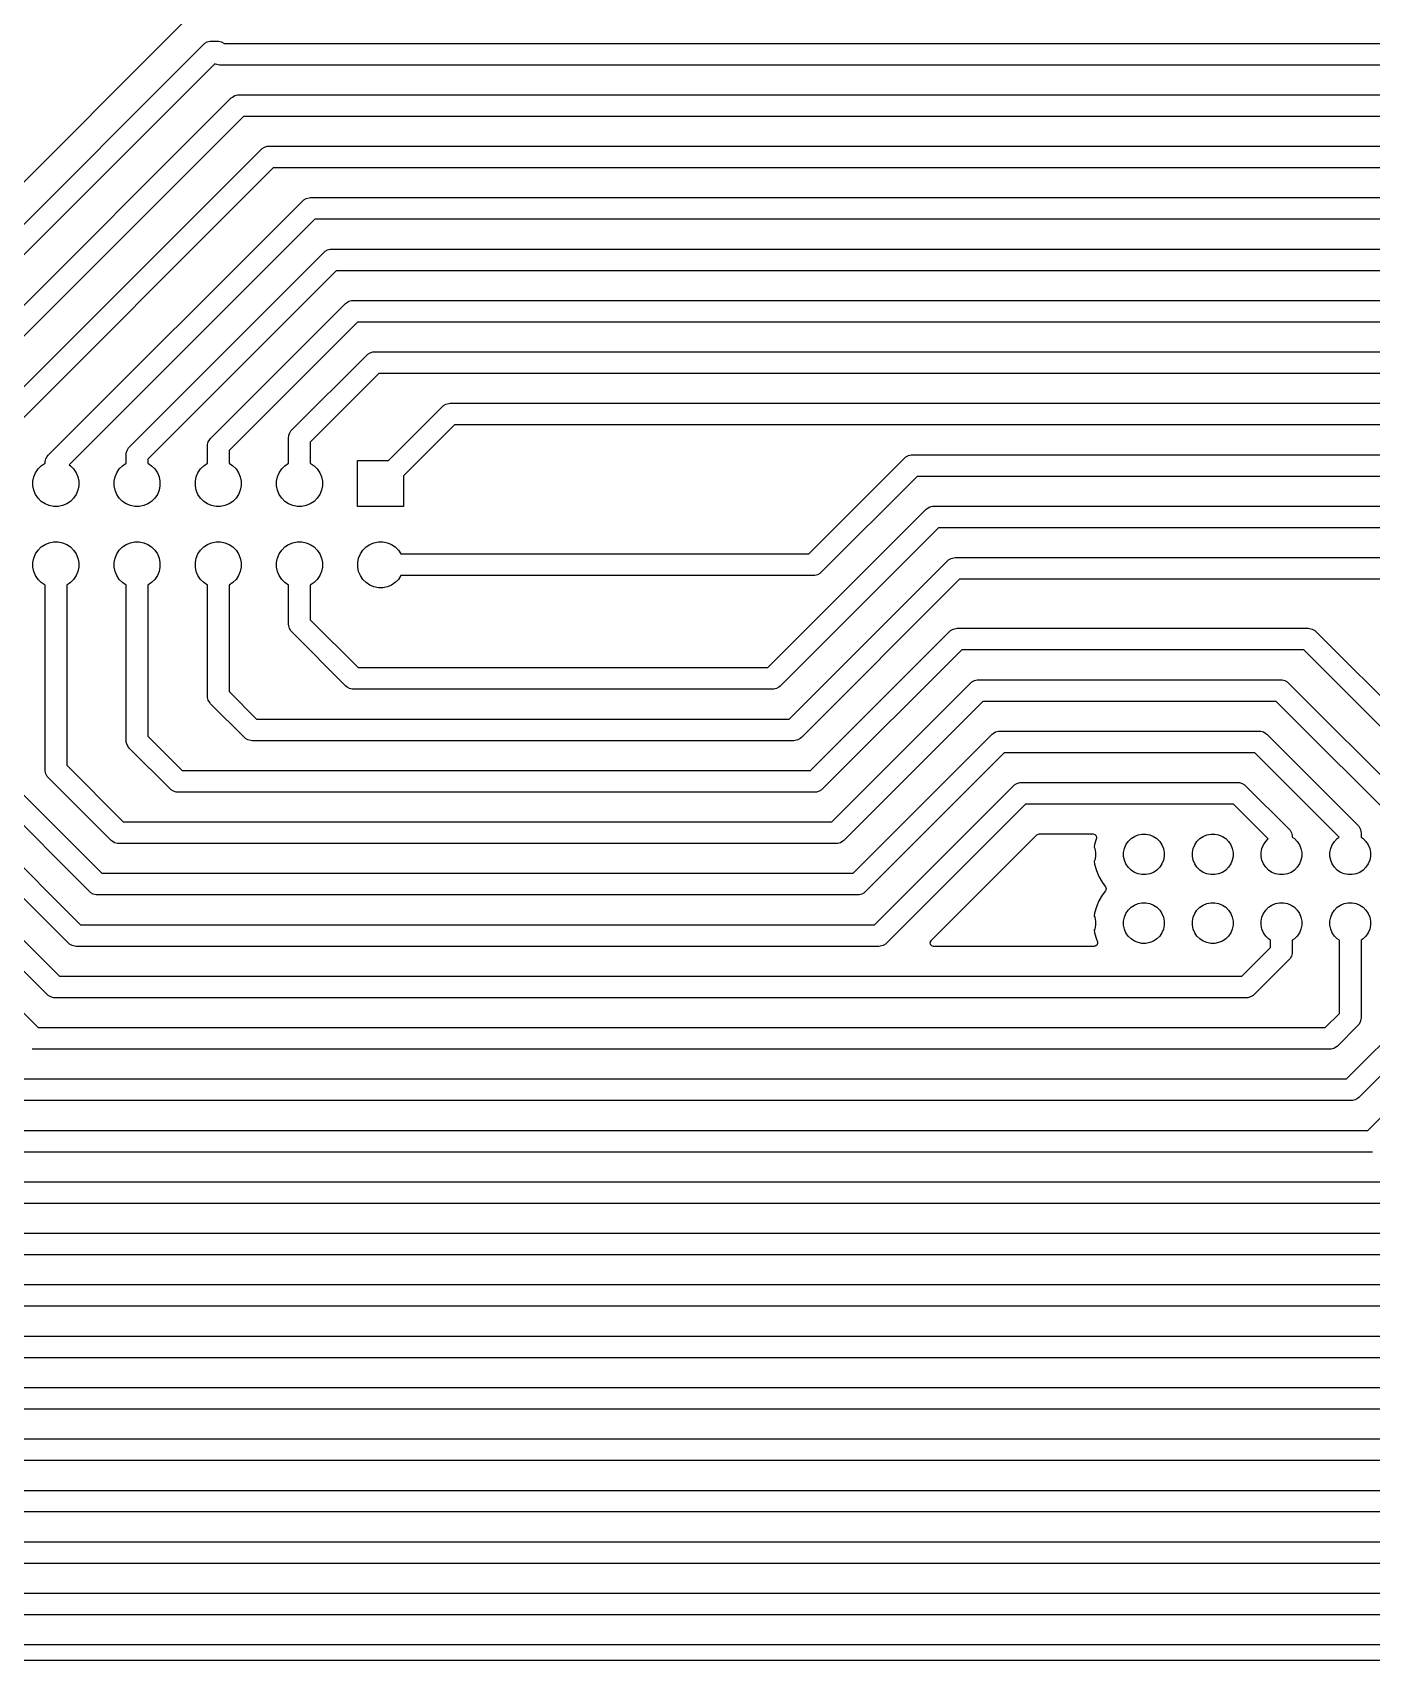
# Model space of a CAD drawing. Header units: millimetres. Extents: x 1 to 179, y 1 to 120.
# Drawn here: x 41.8 to 91.3, y 0.5 to 60.7 of the extents above; entities that cross this region are included whole.
import ezdxf

# ---------------------------------------------------------------- set-up
doc = ezdxf.new("R2010")
doc.units = ezdxf.units.MM
doc.layers.add('F.Cu', color=13, linetype='CONTINUOUS', true_color=0xc83434)

msp = doc.modelspace()

# ---------------------------------------------------------------- linework, layer by layer
at = {"layer": 'F.Cu', "linetype": 'CONTINUOUS'}
for p, q in [((47.43106, 61.080019), (32.516137, 46.165096)), ((33.37781, 45.470427), (48.125729, 60.218346)), ((48.125729, 60.218346), (48.165067, 60.252844)), ((48.165067, 60.252844), (48.255498, 60.305055)), ((48.255498, 60.305055), (48.356362, 60.332081)), ((48.356362, 60.332081), (48.408572, 60.335503)), ((48.408572, 60.335503), (48.621566, 60.335503)), ((48.621566, 60.335503), (48.673776, 60.332081)), ((48.673776, 60.332081), (48.77464, 60.305055)), ((48.77464, 60.305055), (48.865071, 60.252844)), ((48.865071, 60.252844), (48.8666, 60.251503)), ((48.8666, 60.251503), (108.033635, 60.251503)), ((48.53234, 59.493586), (34.060653, 45.021898)), ((48.552492, 59.481951), (48.53234, 59.493586)), ((48.653356, 59.454925), (48.552492, 59.481951)), ((48.705566, 59.451503), (48.653356, 59.454925)), ((107.867949, 59.451503), (48.705566, 59.451503)), ((49.271499, 58.321055), (49.372362, 58.348081)), ((49.372362, 58.348081), (49.424572, 58.351503)), ((49.424572, 58.351503), (107.246629, 58.351503)), ((36.37781, 45.470427), (49.141729, 58.234345)), ((49.141729, 58.234345), (49.181067, 58.268844)), ((49.181067, 58.268844), (49.271499, 58.321055)), ((49.590257, 57.551503), (37.060653, 45.021899)), ((107.080943, 57.551503), (49.590257, 57.551503)), ((39.37781, 45.470427), (50.24173, 56.334346)), ((50.24173, 56.334346), (50.281067, 56.368844)), ((50.281067, 56.368844), (50.371499, 56.421055)), ((50.371499, 56.421055), (50.472362, 56.448081)), ((50.472362, 56.448081), (50.524572, 56.451503)), ((50.524572, 56.451503), (106.459623, 56.451503)), ((50.690257, 55.651503), (40.060653, 45.021899)), ((106.293937, 55.651503), (50.690257, 55.651503)), ((42.37781, 45.029364), (51.782792, 54.434346)), ((51.782792, 54.434346), (51.82213, 54.468844)), ((51.82213, 54.468844), (51.912561, 54.521055)), ((51.912561, 54.521055), (52.013425, 54.548081)), ((52.013425, 54.548081), (52.065635, 54.551503)), ((52.065635, 54.551503), (105.672617, 54.551503)), ((52.231321, 53.751503), (43.153424, 44.673607)), ((105.506931, 53.751503), (52.231321, 53.751503)), ((45.37781, 45.342358), (52.569798, 52.534346)), ((52.569798, 52.534346), (52.609136, 52.568844)), ((52.609136, 52.568844), (52.699567, 52.621055)), ((52.699567, 52.621055), (52.800431, 52.648081)), ((52.800431, 52.648081), (52.852641, 52.651503)), ((52.852641, 52.651503), (104.885611, 52.651503)), ((53.018327, 51.851503), (46.060653, 44.893829)), ((104.719925, 51.851503), (53.018327, 51.851503)), ((48.37781, 45.655352), (53.356804, 50.634346)), ((53.356804, 50.634346), (53.396142, 50.668844)), ((53.396142, 50.668844), (53.486573, 50.721055)), ((53.486573, 50.721055), (53.587437, 50.748081)), ((53.587437, 50.748081), (53.639647, 50.751503)), ((53.639647, 50.751503), (104.098605, 50.751503)), ((53.805333, 49.951503), (49.060653, 45.206823)), ((103.932919, 49.951503), (53.805333, 49.951503)), ((51.37781, 45.968346), (54.14381, 48.734346)), ((54.14381, 48.734346), (54.183148, 48.768844)), ((54.183148, 48.768844), (54.273579, 48.821055)), ((54.273579, 48.821055), (54.374443, 48.848081)), ((54.374443, 48.848081), (54.426653, 48.851503)), ((54.426653, 48.851503), (103.311599, 48.851503)), ((54.592339, 48.051503), (52.060653, 45.519817)), ((103.145913, 48.051503), (54.592339, 48.051503)), ((56.983148, 46.868844), (57.073579, 46.921055)), ((57.073579, 46.921055), (57.174443, 46.948081)), ((57.174443, 46.948081), (57.226653, 46.951503)), ((57.226653, 46.951503), (102.524593, 46.951503)), ((54.944967, 44.835503), (56.94381, 46.834346)), ((56.94381, 46.834346), (56.983148, 46.868844)), ((51.260653, 45.685503), (51.264075, 45.737713)), ((51.264075, 45.737713), (51.272482, 45.769087)), ((51.272482, 45.769087), (51.291101, 45.838577)), ((51.291101, 45.838577), (51.343312, 45.929008)), ((51.343312, 45.929008), (51.37781, 45.968346)), ((57.392339, 46.151503), (55.510653, 44.269817)), ((102.358907, 46.151503), (57.392339, 46.151503)), ((45.264075, 45.111725), (45.291101, 45.212588)), ((45.291101, 45.212589), (45.343312, 45.30302)), ((45.291101, 45.212588), (45.291101, 45.212589)), ((45.343312, 45.30302), (45.37781, 45.342358)), ((48.260653, 45.372509), (48.264075, 45.424719)), ((48.260653, 44.735421), (48.260653, 45.372509)), ((48.264075, 45.424719), (48.291101, 45.525582)), ((48.291101, 45.525583), (48.343312, 45.616014)), ((48.291101, 45.525582), (48.291101, 45.525583)), ((48.343312, 45.616014), (48.37781, 45.655352)), ((49.060653, 45.206823), (49.060653, 44.735421)), ((51.260653, 44.735421), (51.260653, 45.685503)), ((52.060653, 45.519817), (52.060653, 44.735421)), ((41.91102, 44.38619), (42.003594, 44.524737)), ((42.003594, 44.524737), (42.121419, 44.642562)), ((42.121419, 44.642562), (42.259966, 44.735136)), ((42.259966, 44.735136), (42.260653, 44.735421)), ((42.260653, 44.746521), (42.264075, 44.798731)), ((42.260653, 44.735421), (42.260653, 44.746521)), ((42.264075, 44.798731), (42.291101, 44.899594)), ((42.291101, 44.899595), (42.343312, 44.990026)), ((42.291101, 44.899594), (42.291101, 44.899595)), ((42.343312, 44.990026), (42.37781, 45.029364)), ((43.153424, 44.673607), (43.199887, 44.642562)), ((43.199887, 44.642562), (43.317712, 44.524737)), ((43.317712, 44.524737), (43.410286, 44.38619)), ((44.91102, 44.38619), (45.003594, 44.524737)), ((45.003594, 44.524737), (45.121419, 44.642562)), ((45.121419, 44.642562), (45.259966, 44.735136)), ((45.259966, 44.735136), (45.260653, 44.735421)), ((45.260653, 45.059515), (45.264075, 45.111725)), ((45.260653, 44.735421), (45.260653, 45.059515)), ((46.060653, 44.893829), (46.060653, 44.735421)), ((46.060653, 44.735421), (46.06134, 44.735136)), ((46.06134, 44.735136), (46.199887, 44.642562)), ((46.199887, 44.642562), (46.317712, 44.524737)), ((46.317712, 44.524737), (46.410286, 44.38619)), ((47.91102, 44.38619), (48.003594, 44.524737)), ((48.003594, 44.524737), (48.121419, 44.642562)), ((48.121419, 44.642562), (48.259966, 44.735136)), ((48.259966, 44.735136), (48.260653, 44.735421)), ((49.060653, 44.735421), (49.06134, 44.735136)), ((49.06134, 44.735136), (49.199887, 44.642562)), ((49.199887, 44.642562), (49.317712, 44.524737)), ((49.317712, 44.524737), (49.410286, 44.38619)), ((50.91102, 44.38619), (51.003594, 44.524737)), ((51.003594, 44.524737), (51.121419, 44.642562)), ((51.121419, 44.642562), (51.259966, 44.735136)), ((51.259966, 44.735136), (51.260653, 44.735421)), ((52.060653, 44.735421), (52.06134, 44.735136)), ((52.06134, 44.735136), (52.199887, 44.642562)), ((52.199887, 44.642562), (52.317712, 44.524737)), ((52.317712, 44.524737), (52.410286, 44.38619)), ((53.810653, 43.135503), (53.810653, 44.835503)), ((53.810653, 44.835503), (54.944967, 44.835503)), ((70.480911, 41.385503), (74.029754, 44.934346)), ((74.029754, 44.934346), (74.069092, 44.968844)), ((74.069092, 44.968844), (74.159523, 45.021055)), ((74.159523, 45.021055), (74.260387, 45.048081)), ((74.260387, 45.048081), (74.312597, 45.051503)), ((74.312597, 45.051503), (101.737587, 45.051503)), ((41.814746, 44.068818), (41.847254, 44.232245)), ((41.814746, 43.902188), (41.814746, 44.068818)), ((41.847254, 44.232245), (41.91102, 44.38619)), ((43.410286, 44.38619), (43.474052, 44.232245)), ((43.474052, 44.232245), (43.50656, 44.068818)), ((43.50656, 44.068818), (43.50656, 43.902188)), ((44.814746, 44.068818), (44.847254, 44.232245)), ((44.814746, 43.902188), (44.814746, 44.068818)), ((44.847254, 44.232245), (44.91102, 44.38619)), ((46.410286, 44.38619), (46.474052, 44.232245)), ((46.474052, 44.232245), (46.50656, 44.068818)), ((46.50656, 44.068818), (46.50656, 43.902188)), ((47.814746, 44.068818), (47.847254, 44.232245)), ((47.814746, 43.902188), (47.814746, 44.068818)), ((47.847254, 44.232245), (47.91102, 44.38619)), ((49.410286, 44.38619), (49.474052, 44.232245)), ((49.474052, 44.232245), (49.50656, 44.068818)), ((49.50656, 44.068818), (49.50656, 43.902188)), ((50.814746, 44.068818), (50.847254, 44.232245)), ((50.814746, 43.902188), (50.814746, 44.068818)), ((50.847254, 44.232245), (50.91102, 44.38619)), ((52.410286, 44.38619), (52.474052, 44.232245)), ((52.474052, 44.232245), (52.50656, 44.068818)), ((52.50656, 44.068818), (52.50656, 43.902188)), ((55.510653, 44.269817), (55.510653, 43.135503)), ((74.478283, 44.251503), (70.92944, 40.70266)), ((101.571901, 44.251503), (74.478283, 44.251503)), ((41.847254, 43.738761), (41.814746, 43.902188)), ((41.91102, 43.584816), (41.847254, 43.738761)), ((42.003594, 43.446269), (41.91102, 43.584816)), ((42.121419, 43.328444), (42.003594, 43.446269)), ((42.259966, 43.23587), (42.121419, 43.328444)), ((43.199887, 43.328444), (43.06134, 43.23587)), ((43.317712, 43.446269), (43.199887, 43.328444)), ((43.410286, 43.584816), (43.317712, 43.446269)), ((43.474052, 43.738761), (43.410286, 43.584816)), ((43.50656, 43.902188), (43.474052, 43.738761)), ((44.847254, 43.738761), (44.814746, 43.902188)), ((44.91102, 43.584816), (44.847254, 43.738761)), ((45.003594, 43.446269), (44.91102, 43.584816)), ((45.121419, 43.328444), (45.003594, 43.446269)), ((45.259966, 43.23587), (45.121419, 43.328444)), ((46.199887, 43.328444), (46.06134, 43.23587)), ((46.317712, 43.446269), (46.199887, 43.328444)), ((46.410286, 43.584816), (46.317712, 43.446269)), ((46.474052, 43.738761), (46.410286, 43.584816)), ((46.50656, 43.902188), (46.474052, 43.738761)), ((47.847254, 43.738761), (47.814746, 43.902188)), ((47.91102, 43.584816), (47.847254, 43.738761)), ((48.003594, 43.446269), (47.91102, 43.584816)), ((48.121419, 43.328444), (48.003594, 43.446269)), ((48.259966, 43.23587), (48.121419, 43.328444)), ((49.199887, 43.328444), (49.06134, 43.23587)), ((49.317712, 43.446269), (49.199887, 43.328444)), ((49.410286, 43.584816), (49.317712, 43.446269)), ((49.474052, 43.738761), (49.410286, 43.584816)), ((49.50656, 43.902188), (49.474052, 43.738761)), ((50.847254, 43.738761), (50.814746, 43.902188)), ((50.91102, 43.584816), (50.847254, 43.738761)), ((51.003594, 43.446269), (50.91102, 43.584816)), ((51.121419, 43.328444), (51.003594, 43.446269)), ((51.259966, 43.23587), (51.121419, 43.328444)), ((52.199887, 43.328444), (52.06134, 43.23587)), ((52.317712, 43.446269), (52.199887, 43.328444)), ((52.410286, 43.584816), (52.317712, 43.446269)), ((52.474052, 43.738761), (52.410286, 43.584816)), ((52.50656, 43.902188), (52.474052, 43.738761)), ((42.413911, 43.172104), (42.259966, 43.23587)), ((42.577338, 43.139596), (42.413911, 43.172104)), ((42.743968, 43.139596), (42.577338, 43.139596)), ((42.907395, 43.172104), (42.743968, 43.139596)), ((43.06134, 43.23587), (42.907395, 43.172104)), ((45.413911, 43.172104), (45.259966, 43.23587)), ((45.577338, 43.139596), (45.413911, 43.172104)), ((45.743968, 43.139596), (45.577338, 43.139596)), ((45.907395, 43.172104), (45.743968, 43.139596)), ((46.06134, 43.23587), (45.907395, 43.172104)), ((48.413911, 43.172104), (48.259966, 43.23587)), ((48.577338, 43.139596), (48.413911, 43.172104)), ((48.743968, 43.139596), (48.577338, 43.139596)), ((48.907395, 43.172104), (48.743968, 43.139596)), ((49.06134, 43.23587), (48.907395, 43.172104)), ((51.413911, 43.172104), (51.259966, 43.23587)), ((51.577338, 43.139596), (51.413911, 43.172104)), ((51.743968, 43.139596), (51.577338, 43.139596)), ((51.907395, 43.172104), (51.743968, 43.139596)), ((52.06134, 43.23587), (51.907395, 43.172104)), ((55.510653, 43.135503), (53.810653, 43.135503)), ((68.967917, 37.185503), (74.81676, 43.034346)), ((74.81676, 43.034346), (74.856098, 43.068844)), ((74.856098, 43.068844), (74.946529, 43.121055)), ((74.946529, 43.121055), (75.047393, 43.148081)), ((75.047393, 43.148081), (75.099603, 43.151503)), ((75.099603, 43.151503), (100.950581, 43.151503)), ((75.265289, 42.351503), (69.416446, 36.50266)), ((100.784895, 42.351503), (75.265289, 42.351503)), ((41.91102, 41.38619), (42.003594, 41.524737)), ((42.003594, 41.524737), (42.121419, 41.642562)), ((42.121419, 41.642562), (42.259966, 41.735136)), ((42.259966, 41.735136), (42.413911, 41.798902)), ((42.413911, 41.798902), (42.577338, 41.83141)), ((42.577338, 41.83141), (42.743968, 41.83141)), ((42.743968, 41.83141), (42.907395, 41.798902)), ((42.907395, 41.798902), (43.06134, 41.735136)), ((43.06134, 41.735136), (43.199887, 41.642562)), ((43.199887, 41.642562), (43.317712, 41.524737)), ((43.317712, 41.524737), (43.410286, 41.38619)), ((44.91102, 41.38619), (45.003594, 41.524737)), ((45.003594, 41.524737), (45.121419, 41.642562)), ((45.121419, 41.642562), (45.259966, 41.735136)), ((45.259966, 41.735136), (45.413911, 41.798902)), ((45.413911, 41.798902), (45.577338, 41.83141)), ((45.577338, 41.83141), (45.743968, 41.83141)), ((45.743968, 41.83141), (45.907395, 41.798902)), ((45.907395, 41.798902), (46.06134, 41.735136)), ((46.06134, 41.735136), (46.199887, 41.642562)), ((46.199887, 41.642562), (46.317712, 41.524737)), ((46.317712, 41.524737), (46.410286, 41.38619)), ((47.91102, 41.38619), (48.003594, 41.524737)), ((48.003594, 41.524737), (48.121419, 41.642562)), ((48.121419, 41.642562), (48.259966, 41.735136)), ((48.259966, 41.735136), (48.413911, 41.798902)), ((48.413911, 41.798902), (48.577338, 41.83141)), ((48.577338, 41.83141), (48.743968, 41.83141)), ((48.743968, 41.83141), (48.907395, 41.798902)), ((48.907395, 41.798902), (49.06134, 41.735136)), ((49.06134, 41.735136), (49.199887, 41.642562)), ((49.199887, 41.642562), (49.317712, 41.524737)), ((49.317712, 41.524737), (49.410286, 41.38619)), ((50.91102, 41.38619), (51.003594, 41.524737)), ((51.003594, 41.524737), (51.121419, 41.642562)), ((51.121419, 41.642562), (51.259966, 41.735136)), ((51.259966, 41.735136), (51.413911, 41.798902)), ((51.413911, 41.798902), (51.577338, 41.83141)), ((51.577338, 41.83141), (51.743968, 41.83141)), ((51.743968, 41.83141), (51.907395, 41.798902)), ((51.907395, 41.798902), (52.06134, 41.735136)), ((52.06134, 41.735136), (52.199887, 41.642562)), ((52.199887, 41.642562), (52.317712, 41.524737)), ((52.317712, 41.524737), (52.410286, 41.38619)), ((53.91102, 41.38619), (54.003594, 41.524737)), ((54.003594, 41.524737), (54.121419, 41.642562)), ((54.121419, 41.642562), (54.259966, 41.735136)), ((54.259966, 41.735136), (54.413911, 41.798902)), ((54.413911, 41.798902), (54.577338, 41.83141)), ((54.577338, 41.83141), (54.743968, 41.83141)), ((54.743968, 41.83141), (54.907395, 41.798902)), ((54.907395, 41.798902), (55.06134, 41.735136)), ((55.06134, 41.735136), (55.199887, 41.642562)), ((55.199887, 41.642562), (55.317712, 41.524737)), ((55.317712, 41.524737), (55.410286, 41.38619)), ((41.814746, 41.068818), (41.847254, 41.232245)), ((41.814746, 40.902188), (41.814746, 41.068818)), ((41.847254, 41.232245), (41.91102, 41.38619)), ((43.410286, 41.38619), (43.474052, 41.232245)), ((43.474052, 41.232245), (43.50656, 41.068818)), ((43.50656, 41.068818), (43.50656, 40.902188)), ((44.814746, 41.068818), (44.847254, 41.232245)), ((44.814746, 40.902188), (44.814746, 41.068818)), ((44.847254, 41.232245), (44.91102, 41.38619)), ((46.410286, 41.38619), (46.474052, 41.232245)), ((46.474052, 41.232245), (46.50656, 41.068818)), ((46.50656, 41.068818), (46.50656, 40.902188)), ((47.814746, 41.068818), (47.847254, 41.232245)), ((47.814746, 40.902188), (47.814746, 41.068818)), ((47.847254, 41.232245), (47.91102, 41.38619)), ((49.410286, 41.38619), (49.474052, 41.232245)), ((49.474052, 41.232245), (49.50656, 41.068818)), ((49.50656, 41.068818), (49.50656, 40.902188)), ((50.814746, 41.068818), (50.847254, 41.232245)), ((50.814746, 40.902188), (50.814746, 41.068818)), ((50.847254, 41.232245), (50.91102, 41.38619)), ((52.410286, 41.38619), (52.474052, 41.232245)), ((52.474052, 41.232245), (52.50656, 41.068818)), ((52.50656, 41.068818), (52.50656, 40.902188)), ((53.814746, 41.068818), (53.847254, 41.232245)), ((53.814746, 40.902188), (53.814746, 41.068818)), ((53.847254, 41.232245), (53.91102, 41.38619)), ((55.410286, 41.38619), (55.410571, 41.385503)), ((55.410571, 41.385503), (70.480911, 41.385503)), ((69.754923, 35.285503), (75.603766, 41.134346)), ((75.603766, 41.134346), (75.643104, 41.168844)), ((75.643104, 41.168844), (75.733535, 41.221055)), ((75.733535, 41.221055), (75.834399, 41.248081)), ((75.834399, 41.248081), (75.886609, 41.251503)), ((75.886609, 41.251503), (100.163575, 41.251503)), ((41.847254, 40.738761), (41.814746, 40.902188)), ((41.91102, 40.584816), (41.847254, 40.738761)), ((42.003594, 40.446269), (41.91102, 40.584816)), ((42.121419, 40.328444), (42.003594, 40.446269)), ((42.259966, 40.23587), (42.121419, 40.328444)), ((43.199887, 40.328444), (43.06134, 40.23587)), ((43.317712, 40.446269), (43.199887, 40.328444)), ((43.410286, 40.584816), (43.317712, 40.446269)), ((43.474052, 40.738761), (43.410286, 40.584816)), ((43.50656, 40.902188), (43.474052, 40.738761)), ((44.847254, 40.738761), (44.814746, 40.902188)), ((44.91102, 40.584816), (44.847254, 40.738761)), ((45.003594, 40.446269), (44.91102, 40.584816)), ((45.121419, 40.328444), (45.003594, 40.446269)), ((45.259966, 40.23587), (45.121419, 40.328444)), ((46.199887, 40.328444), (46.06134, 40.23587)), ((46.317712, 40.446269), (46.199887, 40.328444)), ((46.410286, 40.584816), (46.317712, 40.446269)), ((46.474052, 40.738761), (46.410286, 40.584816)), ((46.50656, 40.902188), (46.474052, 40.738761)), ((47.847254, 40.738761), (47.814746, 40.902188)), ((47.91102, 40.584816), (47.847254, 40.738761)), ((48.003594, 40.446269), (47.91102, 40.584816)), ((48.121419, 40.328444), (48.003594, 40.446269)), ((48.259966, 40.23587), (48.121419, 40.328444)), ((49.199887, 40.328444), (49.06134, 40.23587)), ((49.317712, 40.446269), (49.199887, 40.328444)), ((49.410286, 40.584816), (49.317712, 40.446269)), ((49.474052, 40.738761), (49.410286, 40.584816)), ((49.50656, 40.902188), (49.474052, 40.738761)), ((50.847254, 40.738761), (50.814746, 40.902188)), ((50.91102, 40.584816), (50.847254, 40.738761)), ((51.003594, 40.446269), (50.91102, 40.584816)), ((51.121419, 40.328444), (51.003594, 40.446269)), ((51.259966, 40.23587), (51.121419, 40.328444)), ((52.199887, 40.328444), (52.06134, 40.23587)), ((52.317712, 40.446269), (52.199887, 40.328444)), ((52.410286, 40.584816), (52.317712, 40.446269)), ((52.474052, 40.738761), (52.410286, 40.584816)), ((52.50656, 40.902188), (52.474052, 40.738761)), ((53.847254, 40.738761), (53.814746, 40.902188)), ((53.91102, 40.584816), (53.847254, 40.738761)), ((54.003594, 40.446269), (53.91102, 40.584816)), ((54.121419, 40.328444), (54.003594, 40.446269)), ((54.259966, 40.23587), (54.121419, 40.328444)), ((55.199887, 40.328444), (55.06134, 40.23587)), ((55.317712, 40.446269), (55.199887, 40.328444)), ((55.410286, 40.584816), (55.317712, 40.446269)), ((55.410571, 40.585503), (55.410286, 40.584816)), ((70.646597, 40.585503), (55.410571, 40.585503)), ((76.052295, 40.451503), (70.203452, 34.60266)), ((70.698807, 40.588925), (70.646597, 40.585503)), ((70.799671, 40.615951), (70.698807, 40.588925)), ((70.890102, 40.668162), (70.799671, 40.615951)), ((70.92944, 40.70266), (70.890102, 40.668162)), ((99.997889, 40.451503), (76.052295, 40.451503)), ((42.260653, 40.235586), (42.259966, 40.23587)), ((42.260653, 33.409515), (42.260653, 40.235586)), ((43.06134, 40.23587), (43.060653, 40.235586)), ((43.060653, 40.235586), (43.060653, 33.575201)), ((45.260653, 40.235586), (45.259966, 40.23587)), ((45.260653, 34.485503), (45.260653, 40.235586)), ((46.06134, 40.23587), (46.060653, 40.235586)), ((46.060653, 40.235586), (46.060653, 34.651189)), ((48.260653, 40.235586), (48.259966, 40.23587)), ((48.260653, 36.135503), (48.260653, 40.235586)), ((49.06134, 40.23587), (49.060653, 40.235586)), ((49.060653, 40.235586), (49.060653, 36.301189)), ((51.260653, 40.235586), (51.259966, 40.23587)), ((51.260653, 38.785503), (51.260653, 40.235586)), ((52.06134, 40.23587), (52.060653, 40.235586)), ((52.060653, 40.235586), (52.060653, 38.951189)), ((54.413911, 40.172104), (54.259966, 40.23587)), ((54.577338, 40.139596), (54.413911, 40.172104)), ((54.743968, 40.139596), (54.577338, 40.139596)), ((54.907395, 40.172104), (54.743968, 40.139596)), ((55.06134, 40.23587), (54.907395, 40.172104)), ((51.264075, 38.733293), (51.260653, 38.785503)), ((51.291101, 38.632429), (51.264075, 38.733293)), ((51.343312, 38.541998), (51.291101, 38.632429)), ((51.37781, 38.50266), (51.343312, 38.541998)), ((53.37781, 36.50266), (51.37781, 38.50266)), ((52.060653, 38.951189), (53.826339, 37.185503)), ((70.541929, 33.385503), (75.678772, 38.522346)), ((75.678772, 38.522346), (75.71811, 38.556844)), ((75.71811, 38.556844), (75.808541, 38.609055)), ((75.808541, 38.609055), (75.909405, 38.636081)), ((75.909405, 38.636081), (75.961615, 38.639503)), ((75.961615, 38.639503), (88.928995, 38.639503)), ((88.928995, 38.639503), (88.981205, 38.636081)), ((88.981205, 38.636081), (89.082069, 38.609055)), ((89.082069, 38.609055), (89.1725, 38.556844)), ((89.1725, 38.556844), (89.211838, 38.522346)), ((89.211838, 38.522346), (94.79468, 32.939503)), ((76.127301, 37.839503), (70.990458, 32.70266)), ((88.763309, 37.839503), (76.127301, 37.839503)), ((94.346152, 32.256661), (88.763309, 37.839503)), ((53.826339, 37.185503), (68.967917, 37.185503)), ((76.505116, 36.656844), (76.595547, 36.709055)), ((76.595547, 36.709055), (76.696411, 36.736081)), ((76.696411, 36.736081), (76.748621, 36.739503)), ((76.748621, 36.739503), (87.910283, 36.739503)), ((87.910283, 36.739503), (87.962493, 36.736081)), ((87.962493, 36.736081), (88.063357, 36.709055)), ((88.063357, 36.709055), (88.153788, 36.656844)), ((48.264075, 36.083293), (48.260653, 36.135503)), ((49.060653, 36.301189), (50.076339, 35.285503)), ((53.417148, 36.468162), (53.37781, 36.50266)), ((53.507579, 36.415951), (53.417148, 36.468162)), ((53.608443, 36.388925), (53.507579, 36.415951)), ((53.660653, 36.385503), (53.608443, 36.388925)), ((69.133603, 36.385503), (53.660653, 36.385503)), ((69.185813, 36.388925), (69.133603, 36.385503)), ((69.286677, 36.415951), (69.185813, 36.388925)), ((69.377108, 36.468162), (69.286677, 36.415951)), ((69.416446, 36.50266), (69.377108, 36.468162)), ((71.328935, 31.485503), (76.465778, 36.622346)), ((76.465778, 36.622346), (76.505116, 36.656844)), ((88.153788, 36.656844), (88.193126, 36.622346)), ((88.193126, 36.622346), (93.305476, 31.509996)), ((48.291101, 35.982429), (48.264075, 36.083293)), ((48.343312, 35.891998), (48.291101, 35.982429)), ((48.37781, 35.85266), (48.343312, 35.891998)), ((49.62781, 34.60266), (48.37781, 35.85266)), ((76.914307, 35.939503), (71.777464, 30.80266)), ((87.744597, 35.939503), (76.914307, 35.939503)), ((92.622633, 31.061467), (87.744597, 35.939503)), ((50.076339, 35.285503), (69.754923, 35.285503)), ((31.060653, 34.827177), (42.002327, 23.885503)), ((34.060653, 34.514183), (42.789332, 25.785503)), ((45.264075, 34.433293), (45.260653, 34.485503)), ((45.291101, 34.332429), (45.264075, 34.433293)), ((45.343312, 34.241998), (45.291101, 34.332429)), ((46.060653, 34.651189), (47.326338, 33.385503)), ((49.667148, 34.568162), (49.62781, 34.60266)), ((49.757579, 34.515951), (49.667148, 34.568162)), ((49.858443, 34.488925), (49.757579, 34.515951)), ((49.910653, 34.485503), (49.858443, 34.488925)), ((69.920609, 34.485503), (49.910653, 34.485503)), ((69.972819, 34.488925), (69.920609, 34.485503)), ((70.073683, 34.515951), (69.972819, 34.488925)), ((70.164114, 34.568162), (70.073683, 34.515951)), ((70.203452, 34.60266), (70.164114, 34.568162)), ((72.115941, 29.585503), (77.252784, 34.722346)), ((77.252784, 34.722346), (77.292122, 34.756844)), ((77.292122, 34.756844), (77.382553, 34.809055)), ((77.382553, 34.809055), (77.483417, 34.836081)), ((77.483417, 34.836081), (77.535627, 34.839503)), ((77.535627, 34.839503), (87.123277, 34.839503)), ((87.123277, 34.839503), (87.175487, 34.836081)), ((87.175487, 34.836081), (87.276351, 34.809055)), ((87.276351, 34.809055), (87.366782, 34.756844)), ((87.366782, 34.756844), (87.40612, 34.722346)), ((87.40612, 34.722346), (90.765476, 31.36299)), ((42.340805, 25.10266), (33.37781, 34.065654)), ((43.127811, 27.00266), (36.37781, 33.75266)), ((37.060653, 34.201189), (43.576338, 27.685503)), ((40.060653, 33.888195), (44.363344, 29.585503)), ((45.37781, 34.20266), (45.343312, 34.241998)), ((46.87781, 32.702661), (45.37781, 34.20266)), ((77.701313, 34.039503), (72.56447, 28.90266)), ((86.957591, 34.039503), (77.701313, 34.039503)), ((90.078896, 30.918198), (86.957591, 34.039503)), ((43.914816, 28.902661), (39.37781, 33.439666)), ((42.264075, 33.357305), (42.260653, 33.409515)), ((42.291101, 33.256441), (42.264075, 33.357305)), ((42.343312, 33.16601), (42.291101, 33.256441)), ((42.37781, 33.126672), (42.343312, 33.16601)), ((44.701822, 30.80266), (42.37781, 33.126672)), ((43.060653, 33.575201), (45.150351, 31.485503)), ((47.326338, 33.385503), (70.541929, 33.385503)), ((46.917148, 32.668162), (46.87781, 32.702661)), ((47.00758, 32.615951), (46.917148, 32.668162)), ((47.108443, 32.588925), (47.00758, 32.615951)), ((47.160653, 32.585503), (47.108443, 32.588925)), ((70.707615, 32.585503), (47.160653, 32.585503)), ((70.759825, 32.588925), (70.707615, 32.585503)), ((70.860689, 32.615951), (70.759825, 32.588925)), ((70.95112, 32.668162), (70.860689, 32.615951)), ((70.990458, 32.70266), (70.95112, 32.668162)), ((72.902947, 27.685503), (78.03979, 32.822346)), ((78.03979, 32.822346), (78.079128, 32.856844)), ((78.079128, 32.856844), (78.169559, 32.909055)), ((78.169559, 32.909055), (78.270423, 32.936081)), ((78.270423, 32.936081), (78.322633, 32.939503)), ((78.322633, 32.939503), (86.336271, 32.939503)), ((86.336271, 32.939503), (86.388481, 32.936081)), ((86.388481, 32.936081), (86.489345, 32.909055)), ((86.489345, 32.909055), (86.579776, 32.856844)), ((86.579776, 32.856844), (86.619114, 32.822346)), ((86.619114, 32.822346), (88.225476, 31.215984)), ((78.488319, 32.139503), (73.351476, 27.00266)), ((86.170585, 32.139503), (78.488319, 32.139503)), ((87.453017, 30.857071), (86.170585, 32.139503)), ((45.150351, 31.485503), (71.328935, 31.485503)), ((90.765476, 31.36299), (90.799974, 31.323652)), ((90.799974, 31.323652), (90.852185, 31.233221)), ((44.74116, 30.768162), (44.701822, 30.80266)), ((44.831592, 30.715951), (44.74116, 30.768162)), ((44.932455, 30.688925), (44.831592, 30.715951)), ((44.984665, 30.685503), (44.932455, 30.688925)), ((71.494621, 30.685503), (44.984665, 30.685503)), ((71.546831, 30.688925), (71.494621, 30.685503)), ((71.647695, 30.715951), (71.546831, 30.688925)), ((71.738126, 30.768162), (71.647695, 30.715951)), ((71.777464, 30.80266), (71.738126, 30.768162)), ((75.002841, 27.097684), (78.907841, 31.002684)), ((78.907841, 31.002684), (78.969164, 31.036169)), ((78.969164, 31.036169), (78.995522, 31.039003)), ((78.995522, 31.039003), (80.983013, 31.039003)), ((80.983013, 31.039003), (81.050052, 31.019318)), ((81.102788, 30.88291), (81.039863, 30.648073)), ((81.050052, 31.019318), (81.095807, 30.966514)), ((81.095807, 30.966514), (81.105751, 30.897356)), ((81.105751, 30.897356), (81.102788, 30.88291)), ((82.197664, 30.640936), (82.279783, 30.763836)), ((82.279783, 30.763836), (82.3843, 30.868353)), ((82.3843, 30.868353), (82.5072, 30.950472)), ((82.5072, 30.950472), (82.643758, 31.007036)), ((82.643758, 31.007036), (82.788728, 31.035872)), ((82.788728, 31.035872), (82.936538, 31.035872)), ((82.936538, 31.035872), (83.081508, 31.007036)), ((83.081508, 31.007036), (83.218066, 30.950472)), ((83.218066, 30.950472), (83.340966, 30.868353)), ((83.340966, 30.868353), (83.445483, 30.763836)), ((83.445483, 30.763836), (83.527602, 30.640936)), ((84.737664, 30.640936), (84.819783, 30.763836)), ((84.819783, 30.763836), (84.9243, 30.868353)), ((84.9243, 30.868353), (85.0472, 30.950472)), ((85.0472, 30.950472), (85.183758, 31.007036)), ((85.183758, 31.007036), (85.328728, 31.035872)), ((85.328728, 31.035872), (85.476538, 31.035872)), ((85.476538, 31.035872), (85.621508, 31.007036)), ((85.621508, 31.007036), (85.758066, 30.950472)), ((85.758066, 30.950472), (85.880966, 30.868353)), ((85.880966, 30.868353), (85.985483, 30.763836)), ((85.985483, 30.763836), (86.067602, 30.640936)), ((87.277664, 30.640936), (87.359783, 30.763836)), ((87.359783, 30.763836), (87.453017, 30.857071)), ((88.225476, 31.215984), (88.259974, 31.176646)), ((88.259974, 31.176646), (88.312185, 31.086215)), ((88.312185, 31.086215), (88.325674, 31.035872)), ((88.325674, 31.035872), (88.339211, 30.985351)), ((88.339211, 30.985351), (88.342633, 30.933141)), ((88.342633, 30.933141), (88.342633, 30.920694)), ((88.342633, 30.920694), (88.420966, 30.868353)), ((88.420966, 30.868353), (88.525483, 30.763836)), ((88.525483, 30.763836), (88.607602, 30.640936)), ((89.817664, 30.640936), (89.899783, 30.763836)), ((89.899783, 30.763836), (90.0043, 30.868353)), ((90.0043, 30.868353), (90.078896, 30.918198)), ((90.852185, 31.233221), (90.861422, 31.198746)), ((90.861422, 31.198746), (90.879211, 31.132357)), ((90.879211, 31.132357), (90.882633, 31.080147)), ((90.882633, 31.080147), (90.882633, 30.920694)), ((90.882633, 30.920694), (90.960966, 30.868353)), ((90.960966, 30.868353), (91.065483, 30.763836)), ((91.065483, 30.763836), (91.147602, 30.640936)), ((81.039863, 30.648073), (81.026545, 30.546918)), ((81.026545, 30.546918), (81.044166, 30.504378)), ((81.044166, 30.504378), (81.073002, 30.359408)), ((81.073002, 30.211598), (81.044166, 30.066628)), ((81.073002, 30.359408), (81.073002, 30.211598)), ((82.112264, 30.359408), (82.1411, 30.504378)), ((82.112264, 30.211598), (82.112264, 30.359408)), ((82.1411, 30.066628), (82.112264, 30.211598)), ((82.1411, 30.504378), (82.197664, 30.640936)), ((83.527602, 30.640936), (83.584166, 30.504378)), ((83.584166, 30.504378), (83.613002, 30.359408)), ((83.613002, 30.211598), (83.584166, 30.066628)), ((83.613002, 30.359408), (83.613002, 30.211598)), ((84.652264, 30.359408), (84.6811, 30.504378)), ((84.652264, 30.211598), (84.652264, 30.359408)), ((84.6811, 30.066628), (84.652264, 30.211598)), ((84.6811, 30.504378), (84.737664, 30.640936)), ((86.067602, 30.640936), (86.124166, 30.504378)), ((86.124166, 30.504378), (86.153002, 30.359408)), ((86.153002, 30.211598), (86.124166, 30.066628)), ((86.153002, 30.359408), (86.153002, 30.211598)), ((87.192264, 30.359408), (87.2211, 30.504378)), ((87.192264, 30.211598), (87.192264, 30.359408)), ((87.2211, 30.066628), (87.192264, 30.211598)), ((87.2211, 30.504378), (87.277664, 30.640936)), ((88.607602, 30.640936), (88.664166, 30.504378)), ((88.664166, 30.504378), (88.693002, 30.359408)), ((88.693002, 30.211598), (88.664166, 30.066628)), ((88.693002, 30.359408), (88.693002, 30.211598)), ((89.732264, 30.359408), (89.7611, 30.504378)), ((89.732264, 30.211598), (89.732264, 30.359408)), ((89.7611, 30.066628), (89.732264, 30.211598)), ((89.7611, 30.504378), (89.817664, 30.640936)), ((91.147602, 30.640936), (91.204166, 30.504378)), ((91.204166, 30.504378), (91.233002, 30.359408)), ((91.233002, 30.211598), (91.204166, 30.066628)), ((91.233002, 30.359408), (91.233002, 30.211598)), ((44.363344, 29.585503), (72.115941, 29.585503)), ((81.044166, 30.066628), (81.026546, 30.02409)), ((81.026546, 30.02409), (81.039863, 29.922934)), ((81.039863, 29.922934), (81.102782, 29.688117)), ((81.102782, 29.688117), (81.195808, 29.463531)), ((82.197664, 29.93007), (82.1411, 30.066628)), ((82.279783, 29.80717), (82.197664, 29.93007)), ((82.3843, 29.702653), (82.279783, 29.80717)), ((82.5072, 29.620534), (82.3843, 29.702653)), ((82.643758, 29.56397), (82.5072, 29.620534)), ((82.788728, 29.535134), (82.643758, 29.56397)), ((82.936538, 29.535134), (82.788728, 29.535134)), ((83.081508, 29.56397), (82.936538, 29.535134)), ((83.218066, 29.620534), (83.081508, 29.56397)), ((83.340966, 29.702653), (83.218066, 29.620534)), ((83.445483, 29.80717), (83.340966, 29.702653)), ((83.527602, 29.93007), (83.445483, 29.80717)), ((83.584166, 30.066628), (83.527602, 29.93007)), ((84.737664, 29.93007), (84.6811, 30.066628)), ((84.819783, 29.80717), (84.737664, 29.93007)), ((84.9243, 29.702653), (84.819783, 29.80717)), ((85.0472, 29.620534), (84.9243, 29.702653)), ((85.183758, 29.56397), (85.0472, 29.620534)), ((85.328728, 29.535134), (85.183758, 29.56397)), ((85.476538, 29.535134), (85.328728, 29.535134)), ((85.621508, 29.56397), (85.476538, 29.535134)), ((85.758066, 29.620534), (85.621508, 29.56397)), ((85.880966, 29.702653), (85.758066, 29.620534)), ((85.985483, 29.80717), (85.880966, 29.702653)), ((86.067602, 29.93007), (85.985483, 29.80717)), ((86.124166, 30.066628), (86.067602, 29.93007)), ((87.277664, 29.93007), (87.2211, 30.066628)), ((87.359783, 29.80717), (87.277664, 29.93007)), ((87.4643, 29.702653), (87.359783, 29.80717)), ((87.5872, 29.620534), (87.4643, 29.702653)), ((87.723758, 29.56397), (87.5872, 29.620534)), ((87.868728, 29.535134), (87.723758, 29.56397)), ((88.016538, 29.535134), (87.868728, 29.535134)), ((88.161508, 29.56397), (88.016538, 29.535134)), ((88.298066, 29.620534), (88.161508, 29.56397)), ((88.420966, 29.702653), (88.298066, 29.620534)), ((88.525483, 29.80717), (88.420966, 29.702653)), ((88.607602, 29.93007), (88.525483, 29.80717)), ((88.664166, 30.066628), (88.607602, 29.93007)), ((89.817664, 29.93007), (89.7611, 30.066628)), ((89.899783, 29.80717), (89.817664, 29.93007)), ((90.0043, 29.702653), (89.899783, 29.80717)), ((90.1272, 29.620534), (90.0043, 29.702653)), ((90.263758, 29.56397), (90.1272, 29.620534)), ((90.408728, 29.535134), (90.263758, 29.56397)), ((90.556538, 29.535134), (90.408728, 29.535134)), ((90.701508, 29.56397), (90.556538, 29.535134)), ((90.838066, 29.620534), (90.701508, 29.56397)), ((90.960966, 29.702653), (90.838066, 29.620534)), ((91.065483, 29.80717), (90.960966, 29.702653)), ((91.147602, 29.93007), (91.065483, 29.80717)), ((91.204166, 30.066628), (91.147602, 29.93007)), ((43.954154, 28.868162), (43.914816, 28.902661)), ((72.56447, 28.90266), (72.525132, 28.868162)), ((81.195808, 29.463531), (81.195815, 29.463516)), ((81.195815, 29.463516), (81.31736, 29.252992)), ((81.31736, 29.252992), (81.44167, 29.09099)), ((81.44167, 28.940016), (81.31736, 28.778015)), ((81.44167, 29.09099), (81.466864, 29.025821)), ((81.452826, 28.957376), (81.44167, 28.940016)), ((81.466864, 29.025821), (81.452826, 28.957376)), ((44.044586, 28.815951), (43.954154, 28.868162)), ((44.145449, 28.788925), (44.044586, 28.815951)), ((44.197659, 28.785503), (44.145449, 28.788925)), ((72.281627, 28.785503), (44.197659, 28.785503)), ((72.333837, 28.788925), (72.281627, 28.785503)), ((72.434701, 28.815951), (72.333837, 28.788925)), ((72.525132, 28.868162), (72.434701, 28.815951)), ((81.102782, 28.34289), (81.039863, 28.108073)), ((81.195808, 28.567476), (81.102782, 28.34289)), ((81.195815, 28.567491), (81.195808, 28.567476)), ((81.31736, 28.778015), (81.195815, 28.567491)), ((82.279783, 28.223836), (82.3843, 28.328353)), ((82.3843, 28.328353), (82.5072, 28.410472)), ((82.5072, 28.410472), (82.643758, 28.467036)), ((82.643758, 28.467036), (82.788728, 28.495872)), ((82.788728, 28.495872), (82.936538, 28.495872)), ((82.936538, 28.495872), (83.081508, 28.467036)), ((83.081508, 28.467036), (83.218066, 28.410472)), ((83.218066, 28.410472), (83.340966, 28.328353)), ((83.340966, 28.328353), (83.445483, 28.223836)), ((84.819783, 28.223836), (84.9243, 28.328353)), ((84.9243, 28.328353), (85.0472, 28.410472)), ((85.0472, 28.410472), (85.183758, 28.467036)), ((85.183758, 28.467036), (85.328728, 28.495872)), ((85.328728, 28.495872), (85.476538, 28.495872)), ((85.476538, 28.495872), (85.621508, 28.467036)), ((85.621508, 28.467036), (85.758066, 28.410472)), ((85.758066, 28.410472), (85.880966, 28.328353)), ((85.880966, 28.328353), (85.985483, 28.223836)), ((87.359783, 28.223836), (87.4643, 28.328353)), ((87.4643, 28.328353), (87.5872, 28.410472)), ((87.5872, 28.410472), (87.723758, 28.467036)), ((87.723758, 28.467036), (87.868728, 28.495872)), ((87.868728, 28.495872), (88.016538, 28.495872)), ((88.016538, 28.495872), (88.161508, 28.467036)), ((88.161508, 28.467036), (88.298066, 28.410472)), ((88.298066, 28.410472), (88.420966, 28.328353)), ((88.420966, 28.328353), (88.525483, 28.223836)), ((89.899783, 28.223836), (90.0043, 28.328353)), ((90.0043, 28.328353), (90.1272, 28.410472)), ((90.1272, 28.410472), (90.263758, 28.467036)), ((90.263758, 28.467036), (90.408728, 28.495872)), ((90.408728, 28.495872), (90.556538, 28.495872)), ((90.556538, 28.495872), (90.701508, 28.467036)), ((90.701508, 28.467036), (90.838066, 28.410472)), ((90.838066, 28.410472), (90.960966, 28.328353)), ((90.960966, 28.328353), (91.065483, 28.223836)), ((43.576338, 27.685503), (72.902947, 27.685503)), ((81.039863, 28.108073), (81.026545, 28.006918)), ((81.026545, 28.006918), (81.044166, 27.964378)), ((81.044166, 27.964378), (81.073002, 27.819408)), ((81.073002, 27.671598), (81.044166, 27.526628)), ((81.073002, 27.819408), (81.073002, 27.671598)), ((82.112264, 27.819408), (82.1411, 27.964378)), ((82.112264, 27.671598), (82.112264, 27.819408)), ((82.1411, 27.526628), (82.112264, 27.671598)), ((82.1411, 27.964378), (82.197664, 28.100936)), ((82.197664, 28.100936), (82.279783, 28.223836)), ((83.445483, 28.223836), (83.527602, 28.100936)), ((83.527602, 28.100936), (83.584166, 27.964378)), ((83.584166, 27.964378), (83.613002, 27.819408)), ((83.613002, 27.671598), (83.584166, 27.526628)), ((83.613002, 27.819408), (83.613002, 27.671598)), ((84.652264, 27.819408), (84.6811, 27.964378)), ((84.652264, 27.671598), (84.652264, 27.819408)), ((84.6811, 27.526628), (84.652264, 27.671598)), ((84.6811, 27.964378), (84.737664, 28.100936)), ((84.737664, 28.100936), (84.819783, 28.223836)), ((85.985483, 28.223836), (86.067602, 28.100936)), ((86.067602, 28.100936), (86.124166, 27.964378)), ((86.124166, 27.964378), (86.153002, 27.819408)), ((86.153002, 27.671598), (86.124166, 27.526628)), ((86.153002, 27.819408), (86.153002, 27.671598)), ((87.192264, 27.819408), (87.2211, 27.964378)), ((87.192264, 27.671598), (87.192264, 27.819408)), ((87.2211, 27.526628), (87.192264, 27.671598)), ((87.2211, 27.964378), (87.277664, 28.100936)), ((87.277664, 28.100936), (87.359783, 28.223836)), ((88.525483, 28.223836), (88.607602, 28.100936)), ((88.607602, 28.100936), (88.664166, 27.964378)), ((88.664166, 27.964378), (88.693002, 27.819408)), ((88.693002, 27.671598), (88.664166, 27.526628)), ((88.693002, 27.819408), (88.693002, 27.671598)), ((89.732264, 27.819408), (89.7611, 27.964378)), ((89.732264, 27.671598), (89.732264, 27.819408)), ((89.7611, 27.526628), (89.732264, 27.671598)), ((89.7611, 27.964378), (89.817664, 28.100936)), ((89.817664, 28.100936), (89.899783, 28.223836)), ((91.065483, 28.223836), (91.147602, 28.100936)), ((91.147602, 28.100936), (91.204166, 27.964378)), ((91.204166, 27.964378), (91.233002, 27.819408)), ((91.233002, 27.671598), (91.204166, 27.526628)), ((91.233002, 27.819408), (91.233002, 27.671598)), ((74.967784, 27.02765), (74.996809, 27.091206)), ((74.996809, 27.091206), (75.002841, 27.097684)), ((81.044166, 27.526628), (81.026545, 27.48409)), ((81.026545, 27.48409), (81.039863, 27.382934)), ((81.039863, 27.382934), (81.102781, 27.14812)), ((81.102781, 27.14812), (81.102782, 27.148117)), ((81.102782, 27.148117), (81.102783, 27.148115)), ((81.102783, 27.148115), (81.140336, 27.057454)), ((82.197664, 27.39007), (82.1411, 27.526628)), ((82.279783, 27.26717), (82.197664, 27.39007)), ((82.3843, 27.162653), (82.279783, 27.26717)), ((82.5072, 27.080534), (82.3843, 27.162653)), ((82.643758, 27.02397), (82.5072, 27.080534)), ((83.218066, 27.080534), (83.081508, 27.02397)), ((83.340966, 27.162653), (83.218066, 27.080534)), ((83.445483, 27.26717), (83.340966, 27.162653)), ((83.527602, 27.39007), (83.445483, 27.26717)), ((83.584166, 27.526628), (83.527602, 27.39007)), ((84.737664, 27.39007), (84.6811, 27.526628)), ((84.819783, 27.26717), (84.737664, 27.39007)), ((84.9243, 27.162653), (84.819783, 27.26717)), ((85.0472, 27.080534), (84.9243, 27.162653)), ((85.183758, 27.02397), (85.0472, 27.080534)), ((85.758066, 27.080534), (85.621508, 27.02397)), ((85.880966, 27.162653), (85.758066, 27.080534)), ((85.985483, 27.26717), (85.880966, 27.162653)), ((86.067602, 27.39007), (85.985483, 27.26717)), ((86.124166, 27.526628), (86.067602, 27.39007)), ((87.277664, 27.39007), (87.2211, 27.526628)), ((87.359783, 27.26717), (87.277664, 27.39007)), ((87.4643, 27.162653), (87.359783, 27.26717)), ((87.542633, 27.110313), (87.4643, 27.162653)), ((87.542633, 26.844872), (87.542633, 27.110313)), ((88.420966, 27.162653), (88.342633, 27.110313)), ((88.342633, 27.110313), (88.342633, 26.679186)), ((88.525483, 27.26717), (88.420966, 27.162653)), ((88.607602, 27.39007), (88.525483, 27.26717)), ((88.664166, 27.526628), (88.607602, 27.39007)), ((89.817664, 27.39007), (89.7611, 27.526628)), ((89.899783, 27.26717), (89.817664, 27.39007)), ((90.0043, 27.162653), (89.899783, 27.26717)), ((90.082633, 27.110313), (90.0043, 27.162653)), ((90.082633, 24.407511), (90.082633, 27.110313)), ((90.960966, 27.162653), (90.882633, 27.110313)), ((90.882633, 27.110313), (90.882633, 24.241825)), ((91.065483, 27.26717), (90.960966, 27.162653)), ((91.147602, 27.39007), (91.065483, 27.26717)), ((91.204166, 27.526628), (91.147602, 27.39007)), ((43.167148, 26.968162), (43.127811, 27.00266)), ((43.25758, 26.915951), (43.167148, 26.968162)), ((43.358443, 26.888925), (43.25758, 26.915951)), ((43.410653, 26.885503), (43.358443, 26.888925)), ((73.068633, 26.885503), (43.410653, 26.885503)), ((73.120843, 26.888925), (73.068633, 26.885503)), ((73.221707, 26.915951), (73.120843, 26.888925)), ((73.312138, 26.968162), (73.221707, 26.915951)), ((73.351476, 27.00266), (73.312138, 26.968162)), ((74.977728, 26.958492), (74.967784, 27.02765)), ((75.023483, 26.905688), (74.977728, 26.958492)), ((75.090522, 26.886003), (75.023483, 26.905688)), ((81.025775, 26.886003), (75.090522, 26.886003)), ((81.056441, 26.889855), (81.025775, 26.886003)), ((81.11653, 26.925507), (81.056441, 26.889855)), ((81.147805, 26.987987), (81.11653, 26.925507)), ((81.140336, 27.057454), (81.147805, 26.987987)), ((82.788728, 26.995134), (82.643758, 27.02397)), ((82.936538, 26.995134), (82.788728, 26.995134)), ((83.081508, 27.02397), (82.936538, 26.995134)), ((85.328728, 26.995134), (85.183758, 27.02397)), ((85.476538, 26.995134), (85.328728, 26.995134)), ((85.621508, 27.02397), (85.476538, 26.995134)), ((86.483264, 25.785503), (87.542633, 26.844872)), ((88.312185, 26.526112), (88.259974, 26.435681)), ((88.339211, 26.626976), (88.312185, 26.526112)), ((88.342633, 26.679186), (88.339211, 26.626976)), ((88.225476, 26.396343), (86.931793, 25.10266)), ((88.259974, 26.435681), (88.225476, 26.396343)), ((42.789332, 25.785503), (86.483264, 25.785503)), ((42.380142, 25.068162), (42.340805, 25.10266)), ((42.470573, 25.015951), (42.380142, 25.068162)), ((42.571437, 24.988925), (42.470573, 25.015951)), ((42.623647, 24.985503), (42.571437, 24.988925)), ((86.64895, 24.985503), (42.623647, 24.985503)), ((86.70116, 24.988925), (86.64895, 24.985503)), ((86.802024, 25.015951), (86.70116, 24.988925)), ((86.892455, 25.068162), (86.802024, 25.015951)), ((86.931793, 25.10266), (86.892455, 25.068162)), ((89.560625, 23.885503), (90.082633, 24.407511)), ((90.347631, 21.985503), (92.622633, 24.260505)), ((90.852185, 24.088751), (90.799974, 23.99832)), ((90.879211, 24.189615), (90.852185, 24.088751)), ((90.882633, 24.241825), (90.879211, 24.189615)), ((91.134637, 20.085503), (95.162633, 24.113499)), ((42.002327, 23.885503), (89.560625, 23.885503)), ((90.765476, 23.958982), (90.009154, 23.20266)), ((90.799974, 23.99832), (90.765476, 23.958982)), ((93.305476, 23.811976), (90.79616, 21.30266)), ((41.836641, 23.085503), (41.784431, 23.088925)), ((89.726311, 23.085503), (41.836641, 23.085503)), ((89.778521, 23.088925), (89.726311, 23.085503)), ((89.879385, 23.115951), (89.778521, 23.088925)), ((89.969816, 23.168162), (89.879385, 23.115951)), ((90.009154, 23.20266), (89.969816, 23.168162)), ((41.215321, 21.985503), (90.347631, 21.985503)), ((90.513317, 21.185503), (41.049635, 21.185503)), ((90.565527, 21.188925), (90.513317, 21.185503)), ((90.666391, 21.215951), (90.565527, 21.188925)), ((90.756822, 21.268162), (90.666391, 21.215951)), ((90.79616, 21.30266), (90.756822, 21.268162)), ((40.428315, 20.085503), (91.134637, 20.085503)), ((91.300323, 19.285503), (40.262629, 19.285503)), ((39.641309, 18.185503), (91.921643, 18.185503)), ((92.087329, 17.385503), (39.475623, 17.385503)), ((38.854302, 16.285503), (92.708649, 16.285503)), ((92.874335, 15.485503), (38.688617, 15.485503)), ((38.067296, 14.385503), (93.495655, 14.385503)), ((93.661341, 13.585503), (37.901611, 13.585503)), ((37.280291, 12.485503), (94.282661, 12.485503)), ((94.448347, 11.685503), (37.114605, 11.685503)), ((36.493285, 10.585503), (95.069667, 10.585503)), ((95.235353, 9.785503), (36.327599, 9.785503)), ((35.706279, 8.685503), (95.856673, 8.685503)), ((96.022359, 7.885503), (35.540593, 7.885503)), ((34.919272, 6.785503), (96.643679, 6.785503)), ((96.809365, 5.985503), (34.753587, 5.985503)), ((34.132266, 4.885503), (97.430685, 4.885503)), ((97.596371, 4.085503), (33.966581, 4.085503)), ((33.345261, 2.985503), (98.217691, 2.985503)), ((98.383377, 2.185503), (33.179575, 2.185503)), ((33.061483, 1.085003), (98.501474, 1.085003)), ((179.3755, 0.5005), (0.6245, 0.5005))]:
    msp.add_line(p, q, dxfattribs=at)

doc.saveas('drawing.dxf')
